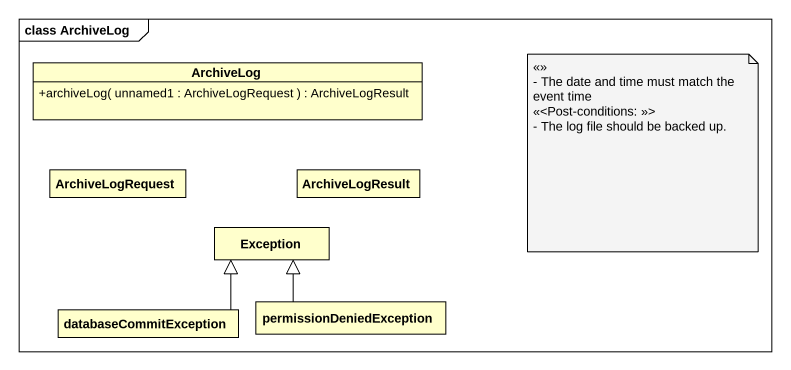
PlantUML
@startuml
mainframe class ArchiveLog
hide circle
hide empty members
skinparam classAttributeIconSize 0
class ArchiveLog {
  +archiveLog( unnamed1 : ArchiveLogRequest ) : ArchiveLogResult
}
class ArchiveLogRequest
class ArchiveLogResult
class "Exception" as Exception_
class databaseCommitException
class permissionDeniedException
databaseCommitException -up-|> Exception_
permissionDeniedException -up-|> Exception_
note as N1
  <<>>
  - The date and time must match the event time
  <<<Post-conditions: >>>
  - The log file should be backed up.
end note
@enduml
